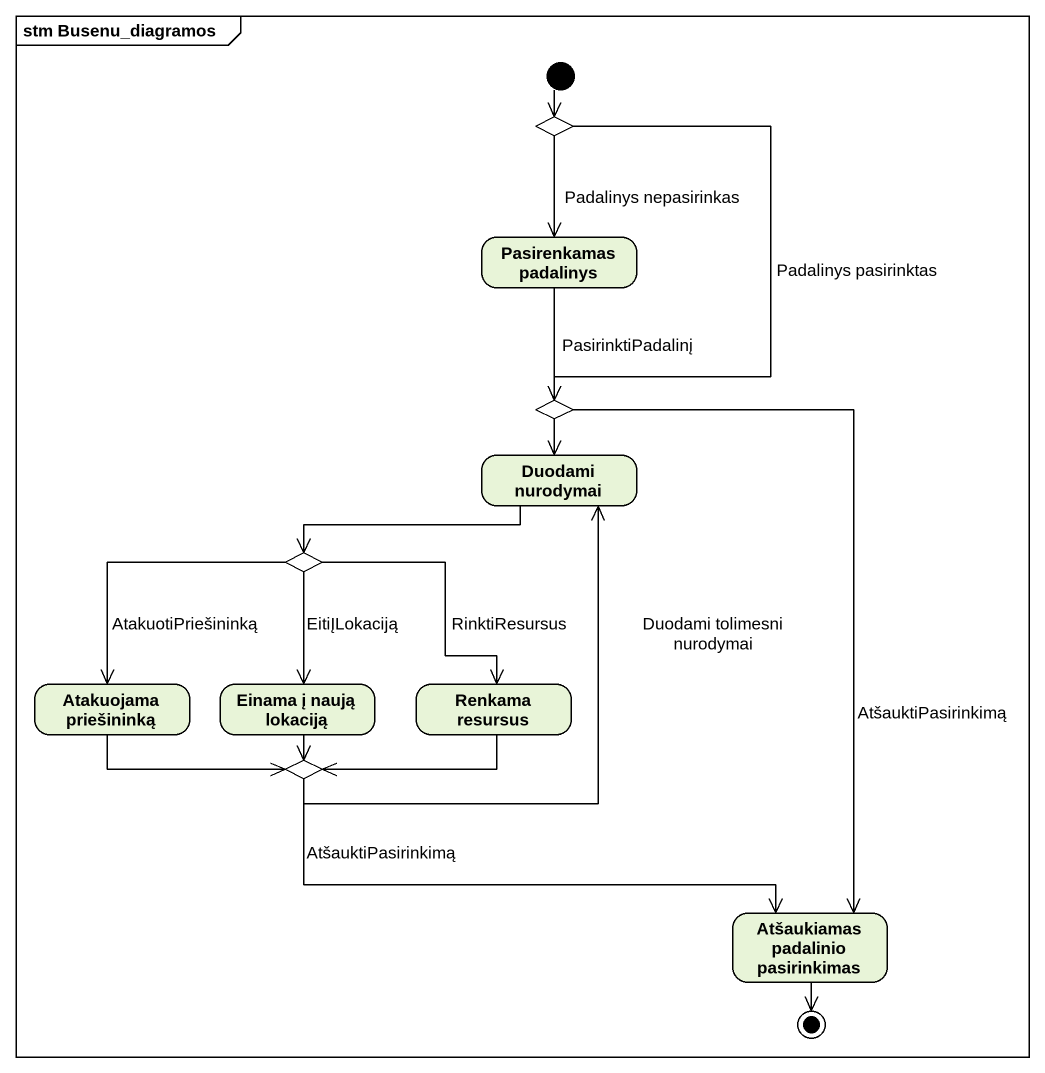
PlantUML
@startuml
mainframe stm Busenu_diagramos
hide empty description
state choice1 <<choice>>
state "Pasirenkamas padalinys" as Pasirenkamas_padalinys
state choice2 <<choice>>
state "Duodami nurodymai" as Duodami_nurodymai
state choice3 <<choice>>
state "Atakuojama priešininką" as Atakuojama_priešininką
state "Einama į naują lokaciją" as Einama_į_naują_lokaciją
state "Renkama resursus" as Renkama_resursus
state choice4 <<choice>>
state "Atšaukiamas padalinio pasirinkimas" as Atšaukiamas_padalinio
[*] --> choice1
choice1 --> Pasirenkamas_padalinys : Padalinys nepasirinkas
choice1 --> choice2 : Padalinys pasirinktas
Pasirenkamas_padalinys --> choice2 : PasirinktiPadalinį
choice2 --> Duodami_nurodymai
choice2 --> Atšaukiamas_padalinio : AtšauktiPasirinkimą
Duodami_nurodymai -left-> choice3
choice3 --> Atakuojama_priešininką : AtakuotiPriešininką
choice3 --> Einama_į_naują_lokaciją : EitiĮLokaciją
choice3 --> Renkama_resursus : RinktiResursus
Atakuojama_priešininką -right-> choice4
Einama_į_naują_lokaciją --> choice4
Renkama_resursus -left-> choice4
choice4 -up-> Duodami_nurodymai : Duodami tolimesni nurodymai
choice4 -right-> Atšaukiamas_padalinio : AtšauktiPasirinkimą
Atšaukiamas_padalinio --> [*]
@enduml
